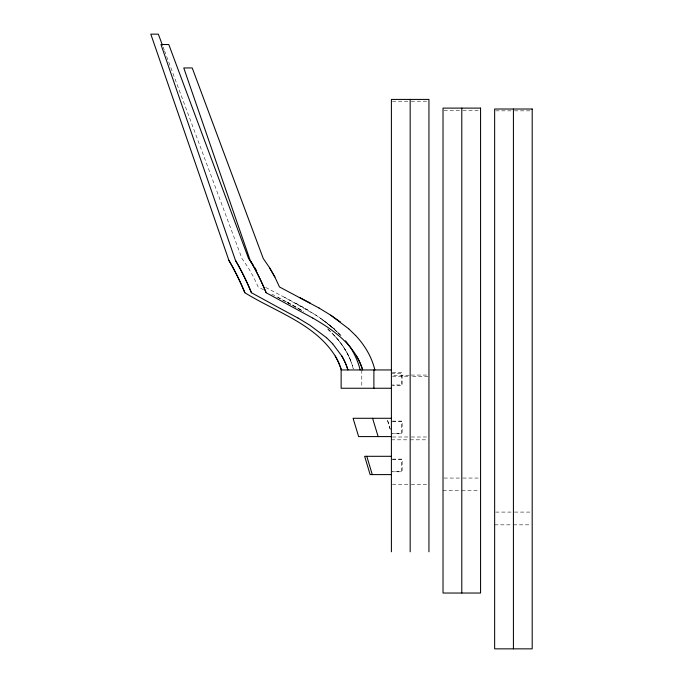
<?xml version="1.0" encoding="UTF-8"?>
<svg xmlns="http://www.w3.org/2000/svg" width="683" height="683" viewBox="0 0 683 683"><rect width="100%" height="100%" fill="white"/><g stroke="black" fill="none" stroke-linecap="round" stroke-linejoin="round"><path stroke-width="0.51" stroke-dasharray="3.42 2.56" d="M392.426 376.231L409.143 376.231M409.177 375.36L392.392 375.36M411.149 375.061L427.968 375.061M427.968 376.478L411.149 376.478M392.443 101.212L409.126 101.212M411.217 101.212L427.899 101.212M444.07 110.518L459.71 110.518M462.835 110.518L478.484 110.518M495.687 110.842L512.378 110.842M514.461 110.842L531.152 110.842M392.375 372.764L402.142 372.764L402.142 385.434L392.375 385.434M391.402 373.234L401.724 373.234L401.724 384.964L392.435 384.964M392.375 421.104L402.142 421.104L402.142 433.773L392.375 433.773M392.435 421.573L401.724 421.573L401.724 433.304L392.435 433.304M392.443 437L409.126 437M411.217 437L427.899 437M391.402 439.818L409.126 439.818M410.167 439.818L427.899 439.818M392.375 459.113L402.142 459.113L402.142 471.791L392.375 471.791M392.435 459.582L401.724 459.582L401.724 471.321L392.435 471.321M444.07 478.057L459.71 478.057M462.835 478.057L478.484 478.057M392.443 484.426L409.126 484.426M411.217 484.426L427.899 484.426M443.019 490.684L459.71 490.684M461.793 490.684L478.484 490.684M495.687 512.088L512.378 512.088M514.461 512.088L531.152 512.088M494.646 524.834L512.378 524.834M513.42 524.834L531.152 524.834M265.661 287.432L284.657 297.378M263.612 289.797L258.183 286.954L253.572 277.025L248.151 267.514L241.961 258.481L164.654 51.097M271.757 294.066L302.356 310.842M278.092 297.387L289.14 303.218M287.108 302.125L297.882 308.093M295.662 303.184L304.439 308.076L284.632 297.361L316.058 315.213L304.387 308.05L307.922 310.125M288.004 302.629L303.79 311.661M298.744 308.596L303.909 311.789M321.625 319.012L316.016 315.179L328.181 323.93L341.005 335.601L334.038 328.83L321.625 319.012L334.448 329.206L325.791 322.069L334.072 328.865M327.533 328.899C339.553 339.545 349.483 353.179 353.29 368.982M334.038 328.83L340.279 334.892M328.224 329.573C338.187 338.589 346.605 349.559 351.275 362.255M333.739 334.875C342.857 344.445 350.072 356.031 353.273 368.94M163.16 47.11L164.279 50.107M390.215 429.24L387.244 419.285L390.224 429.24M361.785 369.947L361.785 387.235"/><path stroke-width="1.02" d="M391.402 369.947L341.133 369.947L341.133 388.251L391.402 388.251M391.402 418.286L353.085 418.286L358.626 436.591L391.402 436.591M391.402 456.304L364.645 456.304L370.135 474.6L391.402 474.6M319.098 308.05L279.475 286.954L274.865 277.033L269.444 267.523L263.245 258.481L192.222 67.941L183.761 67.941L250.174 260.36A264.15 260.658 0 0 1 266.131 292.725L312.865 318.124M280.406 308.562L251.421 292.725A260.641 259.625 0 0 0 235.456 260.36L160.966 44.523L168.778 44.523L248.535 258.481L253.606 265.875M299.342 297.37L310.372 303.184M280.389 308.554L298.07 318.073M162.417 45.121L158.336 34.15L150.806 34.15L228.882 260.36A259.309 259.241 0 0 1 244.847 292.725C275.795 312.02 314.854 323.648 335.233 356.039A64.723 64.706 0 0 1 339.682 365.166M312.84 318.107C329.53 327.755 346.358 339.033 356.458 355.928A65.799 65.081 0 0 1 362.639 369.947A66.046 65.167 0 0 0 356.466 355.928M298.053 318.065L309.894 325.228L326.508 337.718M319.063 308.033L330.709 315.17L348.714 328.805M330.709 315.17L340.476 322.052M348.68 328.771L355.647 335.532M326.508 337.709L332.698 343.814M355.612 335.49C364.731 345.188 371.757 356.944 374.865 369.947M345.478 340.834C352.505 349.261 357.499 359.301 360.154 369.947M332.689 343.805L341.79 355.997A65.09 64.834 0 0 1 347.929 369.947A65.235 64.885 0 0 0 341.79 355.997M269.444 267.523L274.865 277.033M254.733 267.514L256.706 270.972M372.585 418.286L378.126 436.591M366.788 456.304L372.278 474.6M513.42 109.015L513.42 648.85M461.793 108.11L461.793 593.032M428.941 551.804L428.941 99.419L391.402 99.419L391.402 551.804M410.167 99.419L410.167 551.804M373.891 369.947L373.891 388.251M250.174 260.36A263.262 260.394 0 0 1 266.131 292.725M235.456 260.36A261.188 259.788 0 0 1 251.421 292.725M340.04 366.105A64.723 64.706 0 0 1 341.355 369.947A64.774 64.723 0 0 0 335.233 356.039M228.882 260.36A259.489 259.292 0 0 1 244.847 292.725M480.567 108.11L443.019 108.11L443.019 593.032L480.567 593.032L480.567 108.11M532.194 109.015L494.646 109.015L494.646 648.85L532.194 648.85L532.194 109.015"/></g></svg>
